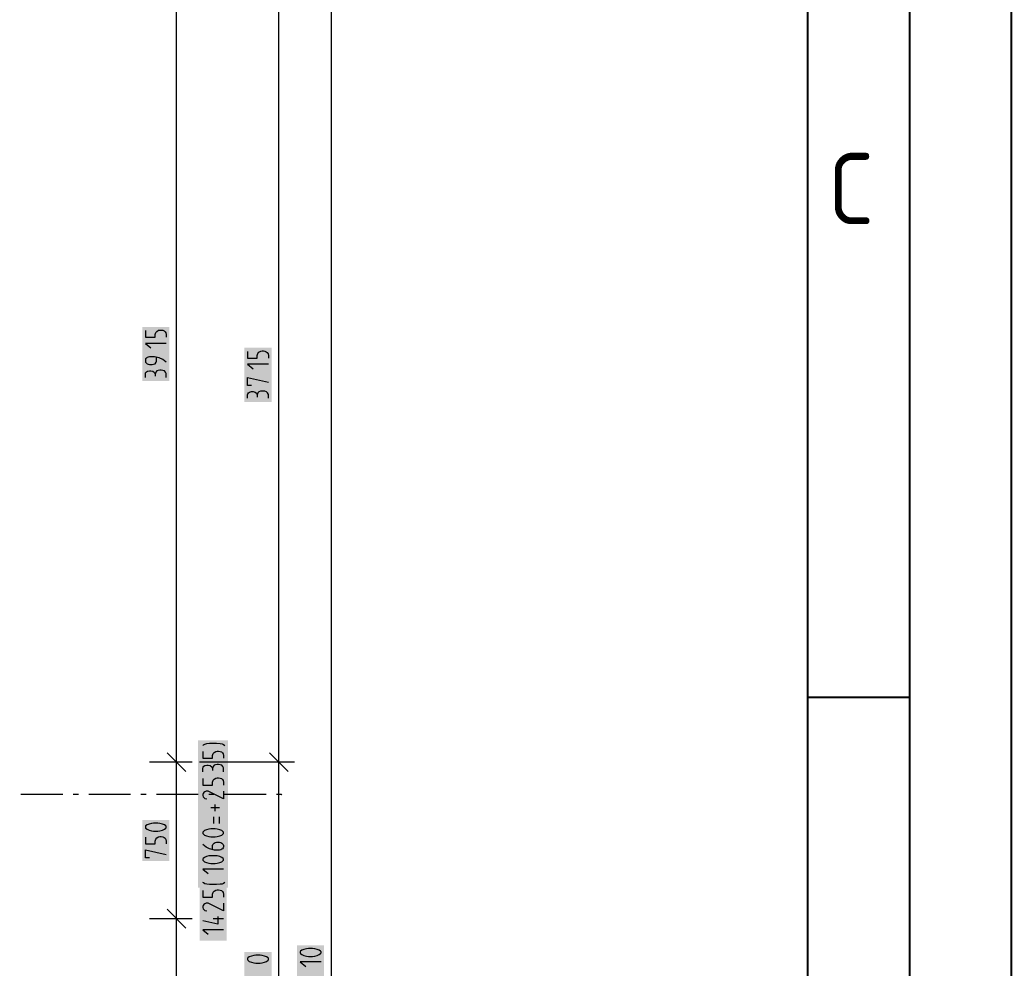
# Model space of a CAD drawing. Header units: millimetres. Extents: x 0 to 594, y 0 to 420.
# Drawn here: x 545.28 to 594, y 246.69 to 293.3 of the extents above; entities that cross this region are included whole.
import ezdxf

# ---------------------------------------------------------------- set-up
doc = ezdxf.new("R2010")
doc.units = ezdxf.units.MM
doc.header["$LTSCALE"] = 8
for name, color, linetype in [('035', 5, 'Continuous'), ('07', 7, 'Continuous'), ('PDF_Koty delkove', 7, 'Continuous'), ('PDF_Osy hlavni', 7, 'Continuous')]:
    doc.layers.add(name, color=color, linetype=linetype)
doc.styles.add('ISO Proportional', font='isocp.shx')

# ---------------------------------------------------------------- blocks, each defined once
blk = doc.blocks.new('IEC_border_a2')
at = {"layer": '035'}
for p, q in [((584, 10), (584, 410)), ((588.983, 260), (584, 260))]:
    blk.add_line(p, q, dxfattribs=at)
blk.add_lwpolyline([(0, 420), (594, 420), (594, 0), (0, 0)], close=True, dxfattribs=at)
at = {"layer": '07'}
blk.add_lwpolyline([(5, 415), (589, 415), (589, 5), (5, 5)], close=True, dxfattribs=at)
at = {"layer": '035', "style": 'ISO Proportional'}
blk.add_text('C', height=3.5, dxfattribs=at).set_placement((585, 283.254))

msp = doc.modelspace()

# ---------------------------------------------------------------- linework, layer by layer
at = {"layer": 'PDF_Koty delkove', "lineweight": 18}
for points in [[(558.004, 148.214), (558.004, 156.414), (558.004, 197.413), (558.004, 235.492), (558.004, 256.811), (558.004, 294.888), (558.004, 344.089), (558.004, 360.488)], [(552.982, 148.214), (552.982, 153.798), (552.982, 154.296), (552.982, 158.464), (552.982, 158.724), (552.982, 159.063), (552.982, 167.363), (552.982, 167.408), (552.982, 168.714), (552.982, 176.913), (552.982, 184.448), (552.982, 184.955), (552.982, 189.215), (552.982, 189.881), (552.982, 195.363), (552.982, 235.492), (552.982, 249.124), (552.982, 256.811), (552.982, 296.94), (552.982, 307.19), (552.982, 315.39), (552.982, 333.84), (552.982, 344.089)], [(560.592, 148.214), (560.592, 344.089)], [(551.445, 278.026), (551.445, 277.698), (551.922, 277.698), (551.922, 277.835), (551.957, 277.93), (552.008, 277.985), (552.093, 278.039), (552.161, 278.053), (552.23, 278.053), (552.298, 278.039), (552.366, 278.012), (552.417, 277.971), (552.452, 277.917), (552.47, 277.835), (552.47, 277.698)], [(552.47, 277.396), (551.445, 277.396), (551.717, 277.178)], [(556.467, 277), (556.467, 276.671), (556.945, 276.671), (556.945, 276.809), (556.979, 276.904), (557.031, 276.959), (557.116, 277.013), (557.183, 277.027), (557.252, 277.027), (557.321, 277.013), (557.388, 276.986), (557.44, 276.945), (557.475, 276.891), (557.492, 276.809), (557.492, 276.671)], [(552.47, 276.466), (552.298, 276.603), (552.127, 276.685), (551.888, 276.739), (551.649, 276.739), (551.581, 276.725), (551.53, 276.698), (551.496, 276.671), (551.461, 276.63), (551.445, 276.575), (551.445, 276.521), (551.461, 276.466), (551.496, 276.425), (551.53, 276.397), (551.581, 276.369), (551.649, 276.356), (551.786, 276.356), (551.854, 276.369), (551.922, 276.397), (551.973, 276.466), (551.991, 276.521), (551.991, 276.712)], [(557.492, 276.37), (556.467, 276.37), (556.74, 276.152)], [(551.445, 275.726), (551.445, 275.891), (551.461, 275.946), (551.496, 276), (551.547, 276.028), (551.649, 276.055), (551.717, 276.055), (551.82, 276.028), (551.888, 275.973), (551.922, 275.891), (551.922, 275.781)], [(552.383, 276.041), (552.298, 276.068), (552.23, 276.082), (552.161, 276.082), (552.076, 276.068), (552.008, 276.041), (551.957, 275.986), (551.922, 275.891)], [(552.47, 275.726), (552.47, 275.918), (552.435, 275.986), (552.383, 276.041)], [(556.671, 275.329), (556.467, 275.329), (556.467, 275.713), (557.492, 275.494)], [(556.467, 274.7), (556.467, 274.865), (556.483, 274.92), (556.518, 274.974), (556.57, 275.002), (556.671, 275.029), (556.74, 275.029), (556.842, 275.002), (556.911, 274.947), (556.945, 274.865), (556.945, 274.755)], [(557.492, 274.7), (557.492, 274.892), (557.457, 274.96), (557.406, 275.015), (557.321, 275.042), (557.252, 275.056), (557.183, 275.056), (557.098, 275.042), (557.031, 275.015), (556.979, 274.96), (556.945, 274.865)], [(553.443, 256.35), (552.521, 257.273)], [(554.263, 257.633), (554.297, 257.661), (554.366, 257.702), (554.467, 257.729), (554.605, 257.743), (554.946, 257.743), (555.117, 257.729), (555.22, 257.716), (555.288, 257.688), (555.356, 257.633)], [(554.263, 257.333), (554.263, 257.005), (554.741, 257.005), (554.741, 257.142), (554.776, 257.237), (554.827, 257.292), (554.912, 257.346), (554.98, 257.36), (555.048, 257.36), (555.117, 257.346), (555.185, 257.319), (555.236, 257.278), (555.271, 257.224), (555.288, 257.142), (555.288, 257.005)], [(558.466, 256.35), (557.543, 257.273)], [(552.982, 256.811), (552.623, 256.811), (551.65, 256.811)], [(553.751, 256.811), (552.982, 256.811), (552.213, 256.811)], [(558.004, 256.811), (557.646, 256.811), (554.11, 256.811)], [(558.773, 256.811), (558.004, 256.811), (557.236, 256.811)], [(554.263, 256.349), (554.263, 256.513), (554.28, 256.568), (554.315, 256.622), (554.366, 256.65), (554.467, 256.677), (554.536, 256.677)], [(554.536, 256.677), (554.638, 256.65), (554.707, 256.595), (554.741, 256.513), (554.741, 256.404)], [(555.288, 256.349), (555.288, 256.54), (555.253, 256.608), (555.202, 256.663), (555.117, 256.69), (555.048, 256.704), (554.98, 256.704), (554.895, 256.69), (554.827, 256.663), (554.776, 256.608), (554.741, 256.513)], [(554.263, 256.021), (554.263, 255.693), (554.741, 255.693), (554.741, 255.83), (554.776, 255.925), (554.827, 255.98), (554.912, 256.034), (554.98, 256.048), (555.048, 256.048), (555.117, 256.034), (555.185, 256.007), (555.236, 255.966), (555.271, 255.912), (555.288, 255.83), (555.288, 255.693)], [(555.288, 255.392), (555.288, 255.009), (554.605, 255.365), (554.536, 255.392), (554.433, 255.392), (554.366, 255.365), (554.315, 255.324), (554.28, 255.283), (554.263, 255.228), (554.263, 255.174), (554.28, 255.119), (554.315, 255.078), (554.366, 255.037), (554.467, 255.009)], [(555.082, 254.573), (554.672, 254.573)], [(554.877, 254.408), (554.877, 254.737)], [(554.81, 253.807), (554.81, 254.135)], [(555.082, 253.807), (555.082, 254.135)], [(554.877, 253.533), (554.672, 253.533), (554.571, 253.52), (554.451, 253.492), (554.348, 253.451), (554.28, 253.397), (554.263, 253.369), (554.263, 253.315), (554.28, 253.287), (554.348, 253.233), (554.451, 253.192), (554.571, 253.164)], [(554.571, 253.164), (554.672, 253.151), (554.877, 253.151), (554.98, 253.164), (555.1, 253.192), (555.202, 253.233), (555.271, 253.287), (555.288, 253.315), (555.288, 253.369), (555.271, 253.397), (555.202, 253.451), (555.1, 253.492), (554.98, 253.52), (554.877, 253.533)], [(551.445, 253.133), (551.445, 252.804), (551.922, 252.804), (551.922, 252.941), (551.957, 253.036), (552.008, 253.091), (552.093, 253.146), (552.161, 253.16), (552.23, 253.16), (552.298, 253.146), (552.366, 253.119), (552.417, 253.078), (552.452, 253.023), (552.47, 252.941), (552.47, 252.804)], [(554.741, 252.522), (554.741, 252.713), (554.758, 252.768), (554.792, 252.809), (554.827, 252.837), (554.877, 252.864), (554.946, 252.877), (555.082, 252.877), (555.151, 252.864), (555.202, 252.837), (555.236, 252.809), (555.271, 252.768), (555.288, 252.713), (555.288, 252.659), (555.271, 252.604), (555.236, 252.563), (555.202, 252.536), (555.151, 252.508), (555.082, 252.495), (554.843, 252.495), (554.605, 252.55), (554.433, 252.631), (554.263, 252.768)], [(551.649, 252.119), (551.445, 252.119), (551.445, 252.503), (552.47, 252.284)], [(554.877, 252.221), (554.672, 252.221), (554.571, 252.208), (554.451, 252.18), (554.348, 252.139), (554.28, 252.085), (554.263, 252.057), (554.263, 252.003)], [(554.263, 252.003), (554.28, 251.976), (554.348, 251.921), (554.451, 251.88), (554.571, 251.853), (554.672, 251.839), (554.877, 251.839), (554.98, 251.853), (555.1, 251.88), (555.202, 251.921), (555.271, 251.976), (555.288, 252.003), (555.288, 252.057), (555.271, 252.085), (555.202, 252.139), (555.1, 252.18), (554.98, 252.208), (554.877, 252.221)], [(555.288, 251.566), (554.263, 251.566), (554.536, 251.347)], [(555.356, 250.91), (555.288, 250.855), (555.22, 250.828), (555.117, 250.814), (554.946, 250.8), (554.605, 250.8), (554.467, 250.814), (554.366, 250.842), (554.297, 250.883), (554.263, 250.91)], [(554.263, 250.517), (554.263, 250.189), (554.741, 250.189), (554.741, 250.326), (554.776, 250.421), (554.827, 250.476), (554.912, 250.53), (554.98, 250.544), (555.048, 250.544), (555.117, 250.53), (555.185, 250.503), (555.236, 250.462), (555.271, 250.408), (555.288, 250.326), (555.288, 250.189)], [(553.443, 248.663), (552.521, 249.585)], [(555.288, 249.888), (555.288, 249.505), (554.605, 249.861), (554.536, 249.888), (554.433, 249.888), (554.366, 249.861), (554.315, 249.82), (554.28, 249.779), (554.263, 249.724), (554.263, 249.67), (554.28, 249.615), (554.315, 249.574), (554.366, 249.533), (554.467, 249.505)], [(552.982, 249.124), (552.623, 249.124), (551.65, 249.124)], [(553.751, 249.124), (552.982, 249.124), (552.213, 249.124)], [(555.015, 249.232), (555.015, 248.849), (554.263, 249.014)], [(555.288, 249.123), (554.776, 249.123)], [(555.288, 248.576), (554.263, 248.576), (554.536, 248.358)], [(559.668, 247.658), (559.463, 247.658), (559.362, 247.644), (559.242, 247.617), (559.139, 247.575), (559.071, 247.521), (559.054, 247.493), (559.054, 247.439), (559.071, 247.411), (559.139, 247.357), (559.242, 247.316), (559.362, 247.288), (559.463, 247.274), (559.668, 247.274)], [(559.668, 247.274), (559.771, 247.288), (559.891, 247.316), (559.993, 247.357), (560.062, 247.411), (560.079, 247.439), (560.079, 247.493), (560.062, 247.521), (559.993, 247.575), (559.891, 247.617), (559.771, 247.644), (559.668, 247.658)], [(557.081, 247.329), (556.876, 247.329), (556.774, 247.315), (556.655, 247.288), (556.552, 247.247), (556.483, 247.193), (556.467, 247.165), (556.467, 247.111), (556.483, 247.083), (556.552, 247.028), (556.655, 246.987), (556.774, 246.959), (556.876, 246.946), (557.081, 246.946), (557.183, 246.959), (557.303, 246.987), (557.406, 247.028), (557.475, 247.083), (557.492, 247.111)], [(557.492, 247.111), (557.492, 247.165), (557.475, 247.193), (557.406, 247.247), (557.303, 247.288), (557.183, 247.315), (557.081, 247.329)], [(560.079, 247.001), (559.054, 247.001), (559.327, 246.782)]]:
    msp.add_lwpolyline(points, dxfattribs=at)
msp.add_lwpolyline([(552.059, 253.817), (551.854, 253.817), (551.752, 253.803), (551.632, 253.776), (551.53, 253.735), (551.461, 253.68), (551.445, 253.652), (551.445, 253.598), (551.461, 253.57), (551.53, 253.516), (551.632, 253.475), (551.752, 253.447), (551.854, 253.433), (552.059, 253.433), (552.161, 253.447), (552.281, 253.475), (552.383, 253.516), (552.452, 253.57), (552.47, 253.598), (552.47, 253.652), (552.452, 253.68), (552.383, 253.735), (552.281, 253.776), (552.161, 253.803)], close=True, dxfattribs=at)
at = {"layer": 'PDF_Koty delkove', "color": 7, "lineweight": 18, "true_color": 0xffffff, "transparency": 33554559}
for points in [[(552.623, 275.545), (552.623, 278.207), (551.291, 275.545), (551.291, 278.207)], [(557.646, 274.519), (557.646, 277.181), (556.313, 274.519), (556.313, 277.181)], [(555.51, 250.646), (555.51, 257.896), (554.041, 250.646), (554.041, 257.896)], [(552.623, 251.965), (552.623, 253.97), (551.291, 251.965), (551.291, 253.97)], [(555.442, 248.039), (555.442, 250.697), (554.11, 248.039), (554.11, 250.697)], [(560.233, 244.492), (560.233, 247.811), (558.901, 244.492), (558.901, 247.811)], [(557.646, 244.821), (557.646, 247.483), (556.313, 244.821), (556.313, 247.483)]]:
    msp.add_solid(points, dxfattribs=at)
at = {"layer": 'PDF_Osy hlavni', "lineweight": 18}
for points in [[(547.383, 255.223), (545.333, 255.223)], [(548.152, 255.223), (547.896, 255.223)], [(550.714, 255.223), (548.664, 255.223)], [(551.483, 255.223), (551.227, 255.223)], [(554.045, 255.223), (551.995, 255.223)], [(554.814, 255.223), (554.558, 255.223)], [(557.377, 255.223), (555.327, 255.223)], [(558.133, 255.223), (557.889, 255.223)]]:
    msp.add_lwpolyline(points, dxfattribs=at)
at = {"layer": 'PDF_Osy hlavni', "lineweight": 18, "transparency": 33554559}
msp.add_solid([(558.179, 255.223), (558.133, 255.177), (558.133, 255.269), (558.087, 255.223)], dxfattribs=at)

# ---------------------------------------------------------------- block references
msp.add_blockref('IEC_border_a2', (0, 0))

doc.saveas('drawing.dxf')
